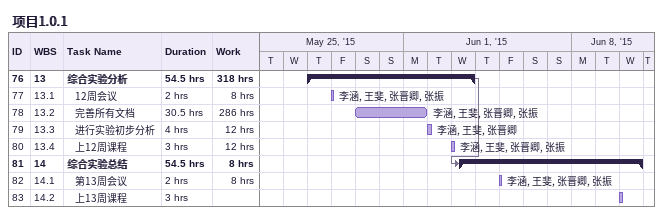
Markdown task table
项目1.0.1

| ID | WBS | Task | Duration | Start | Finish | Predecessors | Resources | Work (h) |
|---|---|---|---|---|---|---|---|---|
| 76 | 13 | **综合实验分析** | 54.5h | 2015-05-28 | 2015-06-03 |  |  | 318 |
| 77 | 13.1 | 12周会议 | 2h | 2015-05-29 | 2015-05-29 |  | 李涵, 王斐, 张晋卿, 张振 | 8 |
| 78 | 13.2 | 完善所有文档 | 30.5h | 2015-05-30 | 2015-06-01 |  | 李涵, 王斐, 张晋卿, 张振 | 286 |
| 79 | 13.3 | 进行实验初步分析 | 4h | 2015-06-02 | 2015-06-02 |  | 李涵, 王斐, 张晋卿 | 12 |
| 80 | 13.4 | 上12周课程 | 3h | 2015-06-03 | 2015-06-03 |  | 李涵, 王斐, 张晋卿, 张振 | 12 |
| 81 | 14 | **综合实验总结** | 54.5h | 2015-06-03 | 2015-06-10 | 76 |  | 8 |
| 82 | 14.1 | 第13周会议 | 2h | 2015-06-05 | 2015-06-05 |  | 李涵, 王斐, 张晋卿, 张振 | 8 |
| 83 | 14.2 | 上13周课程 | 3h | 2015-06-10 | 2015-06-10 |  |  |  |
